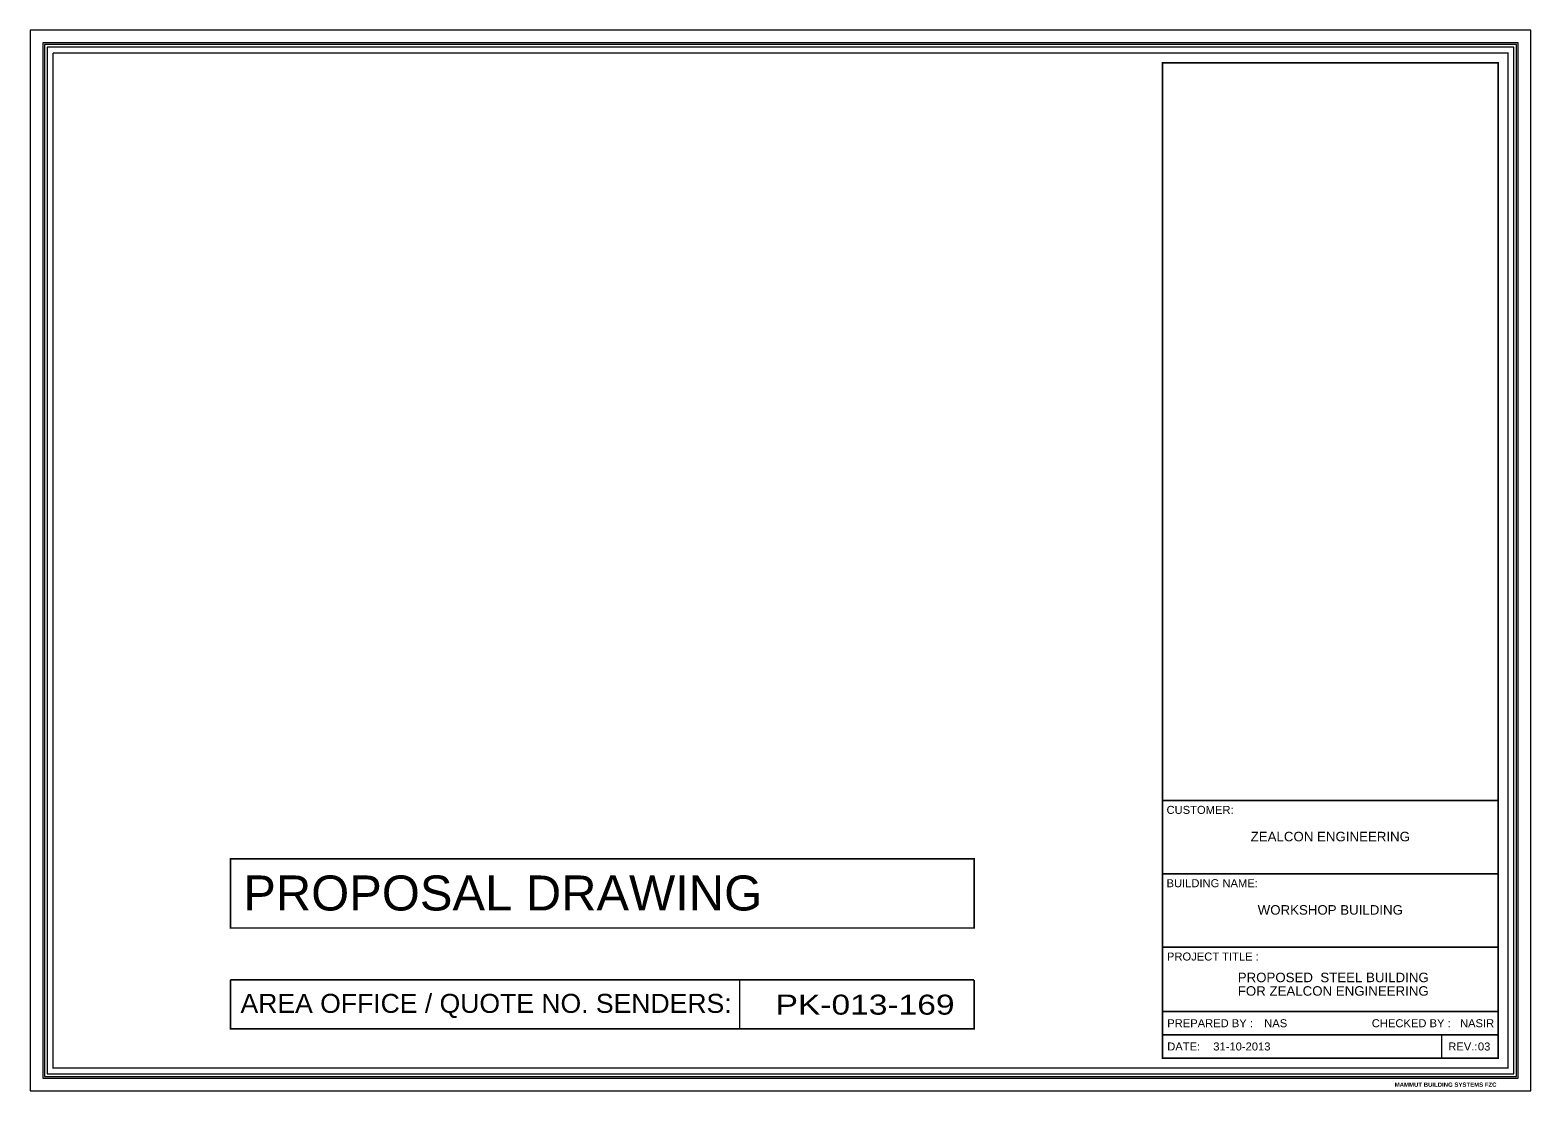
# Model space of a CAD drawing. Extents: x -3729008 to 1589893, y 87560 to 3841399.
# Drawn here: x -3648782 to -3592462, y 3801586 to 3841399 of the extents above; entities that cross this region are included whole.
import ezdxf
from ezdxf.enums import TextEntityAlignment as Align

# ---------------------------------------------------------------- set-up
doc = ezdxf.new("R2010")
doc.units = 0
doc.header["$LTSCALE"] = 1200
doc.header["$MEASUREMENT"] = 0
doc.layers.get('0').update_dxf_attribs({"linetype": 'CONTINUOUS'})
for name, color, linetype in [('-EQ_VHCL', 65, 'CONTINUOUS'), ('BRNOTE', 4, 'CONTINUOUS'), ('TITLE', 7, 'CONTINUOUS')]:
    doc.layers.add(name, color=color, linetype=linetype)
doc.styles.add('ARIAL', font='arial.ttf', dxfattribs={"width": 0.92})
doc.styles.add('ARIAL BLACK', font='arial.ttf', dxfattribs={"width": 0.92})
doc.styles.add('BRMNAMES', font='swisseb.ttf', dxfattribs={"oblique": 15, "height": 10})
doc.styles.add('SWISS721', font='swissek.ttf', dxfattribs={"height": 100})

msp = doc.modelspace()

# ---------------------------------------------------------------- linework, layer by layer
at = {"layer": '-EQ_VHCL', "color": 9}
for points in [[(-3648782.3, 3841399.5), (-3648782.3, 3801586.1), (-3592462.3, 3801586.1), (-3592462.3, 3841399.5)], [(-3648298.2, 3840915.4), (-3648298.2, 3802070.2), (-3592946.4, 3802070.2), (-3592946.4, 3840915.4)], [(-3648244.4, 3840861.6), (-3648244.4, 3802124), (-3593000.2, 3802124), (-3593000.2, 3840861.6)], [(-3648136.9, 3840754), (-3648136.9, 3802231.6), (-3593107.8, 3802231.6), (-3593107.8, 3840754)]]:
    msp.add_lwpolyline(points, close=True, dxfattribs=at)
at = {"color": 4}
msp.add_line((-3622151.8, 3803915), (-3622151.8, 3805754.5), dxfattribs=at)
at = {"color": 7}
msp.add_line((-3595813, 3802821.9), (-3595813, 3803694.4), dxfattribs=at)
at = {"const_width": 61.3}
for points in [[(-3593698.1, 3840163.6), (-3593698.1, 3802821.9), (-3606284.4, 3802821.9), (-3606284.4, 3840163.6)], [(-3613359.6, 3807702.2), (-3613359.6, 3810300.1), (-3641261.8, 3810300.1), (-3641261.8, 3807702.2)]]:
    msp.add_lwpolyline(points, close=True, dxfattribs=at)
for points in [[(-3593698.1, 3812490.6), (-3606284.4, 3812490.6)], [(-3593698.1, 3809738.5), (-3606284.4, 3809738.5)], [(-3593698.1, 3806986.4), (-3606284.4, 3806986.4)], [(-3641261.8, 3805754.5), (-3641261.8, 3803915), (-3613359.6, 3803915), (-3613359.6, 3805754.5)], [(-3613359.6, 3805754.5), (-3641261.8, 3805754.5)], [(-3593698.1, 3804566.9), (-3606284.4, 3804566.9)], [(-3593698.1, 3803694.4), (-3606284.4, 3803694.4)]]:
    msp.add_lwpolyline(points, dxfattribs=at)
at = {"layer": 'TITLE', "color": 5, "linetype": 'Continuous', "const_width": 50.1}
msp.add_lwpolyline([(-3647921.7, 3802446.7), (-3647921.7, 3840538.9), (-3647921.7, 3802446.7), (-3593322.9, 3802446.7), (-3593322.9, 3840538.9), (-3647921.7, 3840538.9), (-3593322.9, 3840538.9)], dxfattribs=at)

# ---------------------------------------------------------------- texts
at = {"color": 5}
for s, height, style, p in [('CUSTOMER:', 300.2, 'ARIAL', (-3606137, 3811984.3)), ('PROPOSAL DRAWING', 1313.375, 'SWISS721', (-3640780.5, 3808359)), ('BUILDING NAME:', 300.2, 'ARIAL', (-3606137, 3809232.2)), ('PROJECT TITLE :', 300.2, 'ARIAL', (-3606121.7, 3806481.8)), ('AREA OFFICE / QUOTE NO. SENDERS:', 712.975, 'ARIAL', (-3640883.7, 3804517.5)), ('PREPARED BY :', 300.2, 'ARIAL', (-3606110.8, 3803978.2)), ('NAS', 300.2, 'ARIAL', (-3602472, 3803978.2)), ('CHECKED BY :', 300.2, 'ARIAL', (-3598435.2, 3803978.2)), ('NASIR', 300.2, 'ARIAL', (-3595125.2, 3803978.2)), ('DATE:', 300.2, 'ARIAL', (-3606110.8, 3803105.8)), ('31-10-2013', 300.2, 'ARIAL', (-3604383.5, 3803105.8)), ('REV.:', 300.2, 'ARIAL', (-3595565.2, 3803105.8)), ('03', 300.2, 'ARIAL', (-3594453.8, 3803105.8))]:
    msp.add_text(s, height=height, dxfattribs=dict(at, style=style)).set_placement(p)
at = {"color": 5, "style": 'ARIAL'}
for s, p in [('ZEALCON ENGINEERING', (-3599991.3, 3810955.5)), ('WORKSHOP BUILDING', (-3599991.3, 3808203.4)), ('PROPOSED  STEEL BUILDING', (-3599881.8, 3805668.8)), ('FOR ZEALCON ENGINEERING', (-3599881.8, 3805161.4))]:
    msp.add_text(s, height=356.488, dxfattribs=at).set_placement(p, align=Align.CENTER)
at = {"color": 5, "style": 'ARIAL BLACK', "width": 1.2}
msp.add_text('PK-013-169', height=750.5, dxfattribs=at).set_placement((-3620805.5, 3804450.3))
at = {"layer": 'BRNOTE', "style": 'BRMNAMES'}
msp.add_text('MAMMUT BUILDING SYSTEMS FZC', height=161.358, dxfattribs=at).set_placement((-3597576, 3801742.6))

doc.saveas('drawing.dxf')
